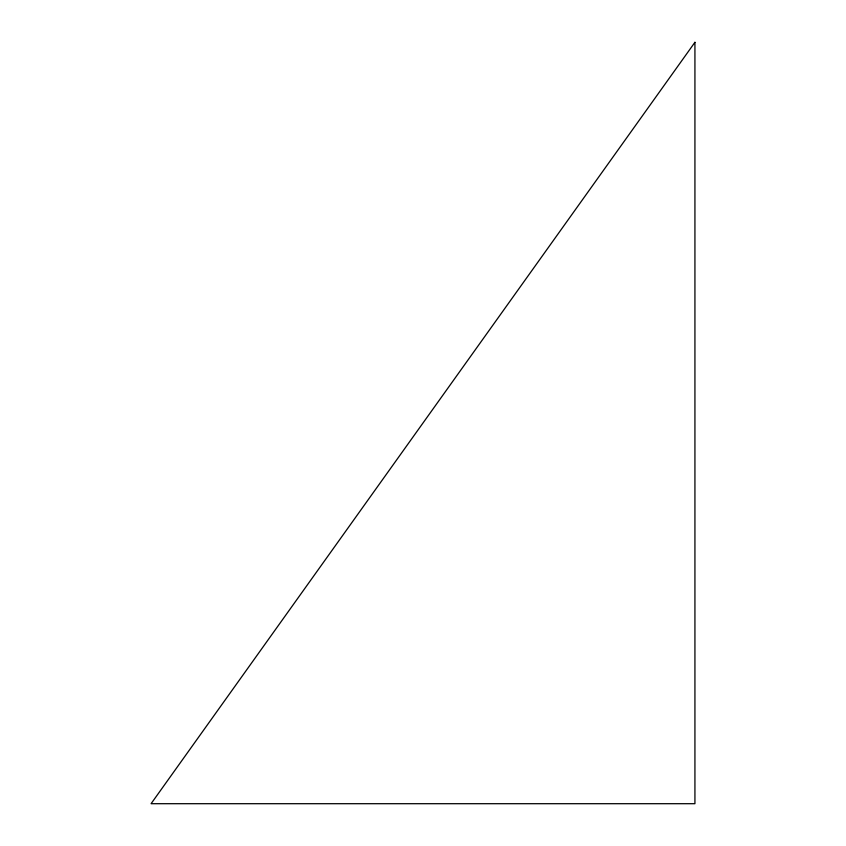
<?xml version="1.0" encoding="UTF-8"?>
<svg xmlns="http://www.w3.org/2000/svg" width="846" height="846" viewBox="0 0 846 846"><rect width="100%" height="100%" fill="white"/><g stroke="black" fill="none" stroke-linecap="round" stroke-linejoin="round"><path stroke-width="1.27" d="M694.926 42.3L151.074 803.7L694.926 803.7L694.926 42.3"/></g></svg>
